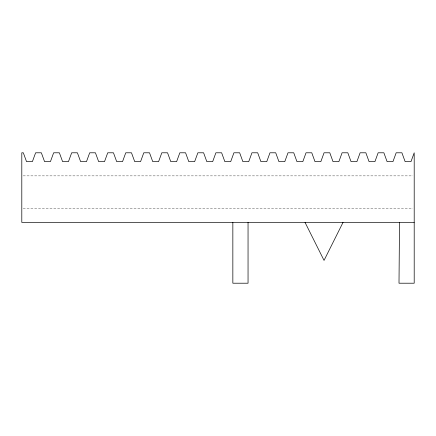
<?xml version="1.0" encoding="UTF-8"?>
<svg xmlns="http://www.w3.org/2000/svg" width="436" height="436" viewBox="0 0 436 436"><rect width="100%" height="100%" fill="white"/><g stroke="black" fill="none" stroke-linecap="round" stroke-linejoin="round"><path stroke-width="0.33" stroke-dasharray="2.18 1.64" d="M23.163 175.871L412.838 175.871M23.163 208.168L412.838 208.168"/><path stroke-width="0.65" d="M399.518 222.415L399 283.209L414.2 283.209L414.2 152.791L410.99 161.62L405.12 161.62L401.905 152.791L396.171 152.791L392.956 161.62L387.092 161.62L383.876 152.791L378.143 152.791L374.933 161.62L369.063 161.62L365.853 152.791L360.12 152.791L356.904 161.62L351.04 161.62L347.819 152.791L342.091 152.791L338.876 161.62L333.006 161.62L329.796 152.791L324.062 152.791L320.847 161.62L314.983 161.62L311.767 152.791L306.034 152.791L302.818 161.62L296.954 161.62L293.739 152.791L288.005 152.791L284.79 161.62L278.926 161.62L275.71 152.791L269.977 152.791L266.761 161.62L260.897 161.62L257.681 152.791L251.948 152.791L248.733 161.62L242.868 161.62L239.653 152.791L233.919 152.791L230.704 161.62L224.84 161.62L221.624 152.791L215.891 152.791L212.681 161.62L206.817 161.62L203.601 152.791L197.868 152.791L194.647 161.62L188.783 161.62L185.567 152.791L179.834 152.791L176.624 161.62L170.754 161.62L167.544 152.791L161.81 152.791L158.595 161.62L152.731 161.62L149.515 152.791L143.782 152.791L140.566 161.62L134.702 161.62L131.487 152.791L125.753 152.791L122.543 161.62L116.674 161.62L113.464 152.791L107.73 152.791L104.515 161.62L98.645 161.62L95.43 152.791L89.696 152.791L86.486 161.62L80.616 161.62L77.406 152.791L71.673 152.791L68.457 161.62L62.593 161.62L59.378 152.791L53.644 152.791L50.429 161.62L44.565 161.62L41.349 152.791L35.616 152.791L32.4 161.62L26.536 161.62L23.321 152.791L21.8 152.791L21.8 222.415L414.2 222.415M343.034 222.415L324.041 260.412L305.042 222.415M248.046 222.415L248.046 283.209L232.846 283.209L232.846 222.415"/></g></svg>
